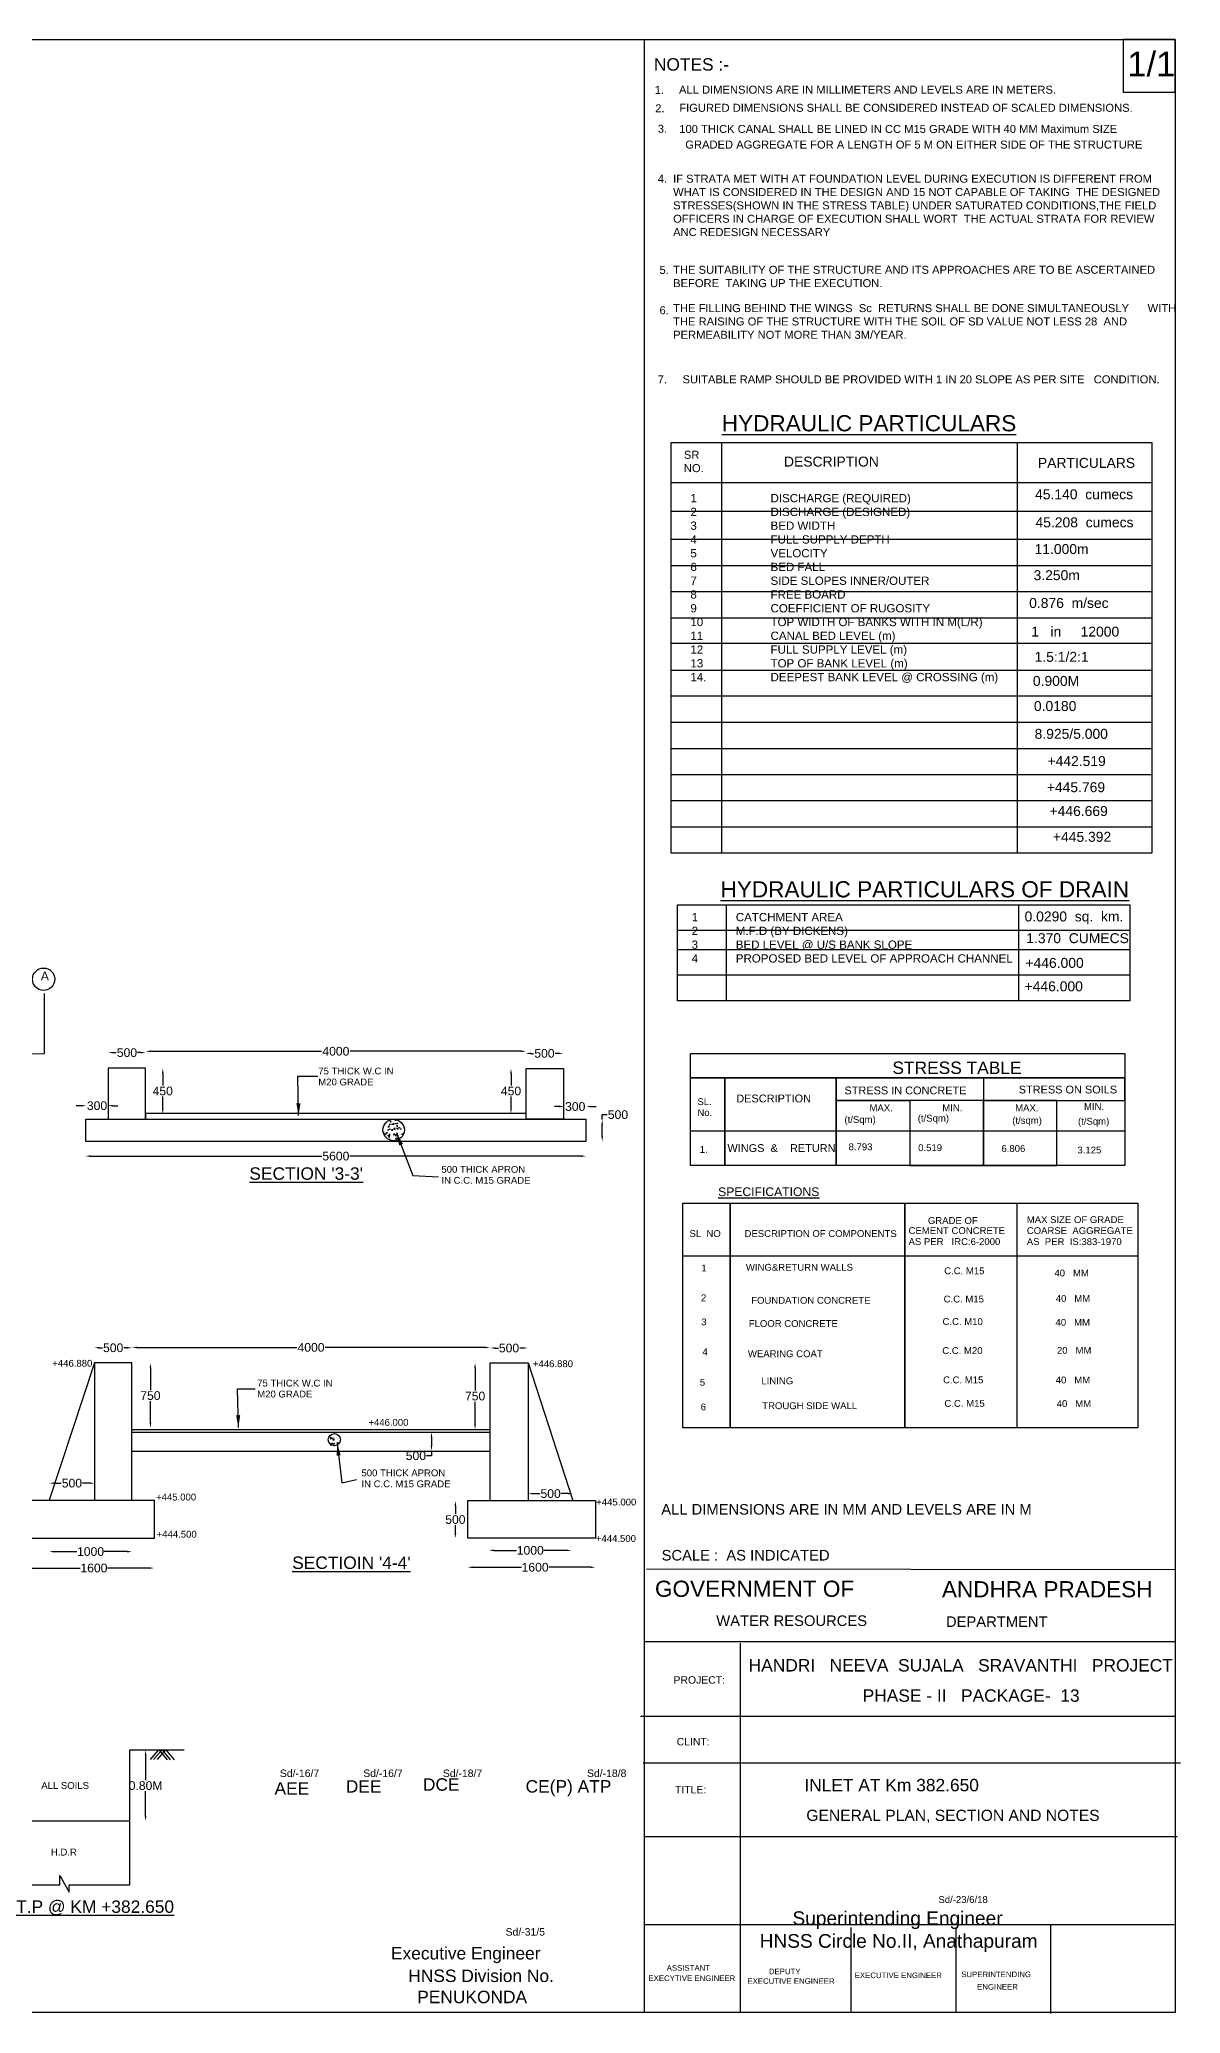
# Model space of a CAD drawing. Header units: inches. Extents: x 610 to 840, y 19 to 178.
# Drawn here: x 748.2 to 840.1, y 19.4 to 178.3 of the extents above; entities that cross this region are included whole.
import ezdxf

# ---------------------------------------------------------------- set-up
doc = ezdxf.new("R2010")
doc.units = ezdxf.units.IN
doc.header["$MEASUREMENT"] = 0
doc.styles.get("Standard").update_dxf_attribs({"font": 'arial.ttf', "height": 0.7})
doc.dimstyles.get("Standard").update_dxf_attribs({"dimtxt": 0.7, "dimasz": 0.4, "dimexe": 0.18, "dimexo": 0.0625, "dimgap": 0.09, "dimtad": 0, "dimtih": 1, "dimtoh": 1, "dimdec": 4, "dimzin": 0, "dimdsep": 46, "dimtxsty": 'Standard', "dimcen": 0.09, "dimse1": 1, "dimse2": 1, "dimadec": 0, "dimazin": 0, "dimtfac": 1, "dimtdec": 4, "dimtofl": 0, "dimtmove": 0, "dimatfit": 3, "dimfxl": 1, "dimtolj": 1, "dimtzin": 0, "dimarcsym": 0})

# ---------------------------------------------------------------- blocks, each defined once
blk = doc.blocks.new('*D27')
at = {"color": 0, "lineweight": -2}
for p, q in [((752.33, 88.44), (770.93, 88.44)), ((791.8, 88.44), (773.2, 88.44))]:
    blk.add_line(p, q, dxfattribs=at)
at = {"color": 0}
for points in [[(752.33, 88.51), (752.33, 88.37), (751.93, 88.44)], [(791.8, 88.51), (791.8, 88.37), (792.2, 88.44)]]:
    blk.add_solid(points, dxfattribs=at)
at = {"layer": 'Defpoints', "color": 0}
for p in [(751.93, 89.65), (792.2, 89.65), (792.2, 88.44)]:
    blk.add_point(p, dxfattribs=at)
at = {"color": 0, "insert": (772.07, 88.44), "char_height": 0.7, "attachment_point": 5}
blk.add_mtext('\\A1;5600', dxfattribs=at)
blk = doc.blocks.new('*D28')
at = {"color": 0, "lineweight": -2}
for p, q in [((786.17, 95.09), (786.17, 94.13)), ((786.17, 92.27), (786.17, 93.23))]:
    blk.add_line(p, q, dxfattribs=at)
at = {"color": 0}
for points in [[(786.1, 95.09), (786.23, 95.09), (786.17, 95.49)], [(786.1, 92.27), (786.23, 92.27), (786.17, 91.87)]]:
    blk.add_solid(points, dxfattribs=at)
at = {"layer": 'Defpoints', "color": 0}
for p in [(786.17, 95.49), (787.39, 95.49), (787.37, 91.87)]:
    blk.add_point(p, dxfattribs=at)
at = {"color": 0, "insert": (786.17, 93.68), "char_height": 0.7, "attachment_point": 5}
blk.add_mtext('\\A1;450', dxfattribs=at)
blk = doc.blocks.new('*D29')
at = {"color": 0, "lineweight": -2}
for p, q in [((757.15, 96.88), (770.92, 96.88)), ((786.99, 96.88), (773.22, 96.88))]:
    blk.add_line(p, q, dxfattribs=at)
at = {"color": 0}
for points in [[(757.15, 96.95), (757.15, 96.82), (756.75, 96.88)], [(786.99, 96.95), (786.99, 96.82), (787.39, 96.88)]]:
    blk.add_solid(points, dxfattribs=at)
at = {"layer": 'Defpoints', "color": 0}
for p in [(756.75, 95.52), (787.39, 96.88), (787.39, 95.51)]:
    blk.add_point(p, dxfattribs=at)
at = {"color": 0, "insert": (772.07, 96.88), "char_height": 0.7, "attachment_point": 5}
blk.add_mtext('\\A1;4000', dxfattribs=at)
blk = doc.blocks.new('*D30')
at = {"color": 0, "lineweight": -2}
for p, q in [((758.13, 95.11), (758.13, 94.13)), ((758.13, 92.25), (758.13, 93.23))]:
    blk.add_line(p, q, dxfattribs=at)
at = {"color": 0}
for points in [[(758.07, 95.11), (758.2, 95.11), (758.13, 95.51)], [(758.07, 92.25), (758.2, 92.25), (758.13, 91.85)]]:
    blk.add_solid(points, dxfattribs=at)
at = {"layer": 'Defpoints', "color": 0}
for p in [(756.74, 95.51), (756.74, 91.85), (758.13, 91.85)]:
    blk.add_point(p, dxfattribs=at)
at = {"color": 0, "insert": (758.13, 93.68), "char_height": 0.7, "attachment_point": 5}
blk.add_mtext('\\A1;450', dxfattribs=at)
blk = doc.blocks.new('*D31')
at = {"color": 0, "lineweight": -2}
for p, q in [((751.56, 92.5), (751.16, 92.5)), ((754.12, 92.5), (754.52, 92.5))]:
    blk.add_line(p, q, dxfattribs=at)
at = {"color": 0}
for points in [[(751.56, 92.57), (751.56, 92.43), (751.96, 92.5)], [(754.12, 92.57), (754.12, 92.43), (753.72, 92.5)]]:
    blk.add_solid(points, dxfattribs=at)
at = {"layer": 'Defpoints', "color": 0}
for p in [(753.72, 92.5), (751.96, 91.4), (753.72, 91.4)]:
    blk.add_point(p, dxfattribs=at)
at = {"color": 0, "insert": (752.84, 92.5), "char_height": 0.7, "attachment_point": 5}
blk.add_mtext('\\A1;300', dxfattribs=at)
blk = doc.blocks.new('*D32')
at = {"color": 0, "lineweight": -2}
for p, q in [((754.14, 96.77), (754.38, 96.77)), ((756.36, 96.77), (756.11, 96.77))]:
    blk.add_line(p, q, dxfattribs=at)
at = {"color": 0}
for points in [[(754.14, 96.84), (754.14, 96.71), (753.74, 96.77)], [(756.36, 96.84), (756.36, 96.71), (756.76, 96.77)]]:
    blk.add_solid(points, dxfattribs=at)
at = {"layer": 'Defpoints', "color": 0}
for p in [(753.74, 95.51), (756.76, 96.77), (756.76, 95.5)]:
    blk.add_point(p, dxfattribs=at)
at = {"color": 0, "insert": (755.25, 96.77), "char_height": 0.7, "attachment_point": 5}
blk.add_mtext('\\A1;500', dxfattribs=at)
blk = doc.blocks.new('*D33')
at = {"color": 0, "lineweight": -2}
for p, q in [((787.75, 96.71), (787.99, 96.71)), ((789.97, 96.71), (789.72, 96.71))]:
    blk.add_line(p, q, dxfattribs=at)
at = {"color": 0}
for points in [[(787.75, 96.78), (787.75, 96.64), (787.35, 96.71)], [(789.97, 96.78), (789.97, 96.64), (790.37, 96.71)]]:
    blk.add_solid(points, dxfattribs=at)
at = {"layer": 'Defpoints', "color": 0}
for p in [(787.35, 95.45), (790.37, 96.71), (790.37, 95.44)]:
    blk.add_point(p, dxfattribs=at)
at = {"color": 0, "insert": (788.86, 96.71), "char_height": 0.7, "attachment_point": 5}
blk.add_mtext('\\A1;500', dxfattribs=at)
blk = doc.blocks.new('*D34')
at = {"color": 0, "lineweight": -2}
for p, q in [((790.06, 92.43), (789.66, 92.43)), ((792.62, 92.43), (793.02, 92.43))]:
    blk.add_line(p, q, dxfattribs=at)
at = {"color": 0}
for points in [[(790.06, 92.5), (790.06, 92.37), (790.46, 92.43)], [(792.62, 92.5), (792.62, 92.37), (792.22, 92.43)]]:
    blk.add_solid(points, dxfattribs=at)
at = {"layer": 'Defpoints', "color": 0}
for p in [(792.22, 92.43), (790.46, 91.34), (792.22, 91.34)]:
    blk.add_point(p, dxfattribs=at)
at = {"color": 0, "insert": (791.34, 92.43), "char_height": 0.7, "attachment_point": 5}
blk.add_mtext('\\A1;300', dxfattribs=at)
blk = doc.blocks.new('*D35')
at = {"color": 0, "lineweight": -2}
for p, q in [((793.51, 91.38), (793.51, 91.78)), ((793.51, 91.78), (793.91, 91.78)), ((793.51, 90.03), (793.51, 90.98))]:
    blk.add_line(p, q, dxfattribs=at)
at = {"color": 0}
for points in [[(793.45, 90.98), (793.58, 90.98), (793.51, 91.38)], [(793.45, 90.03), (793.58, 90.03), (793.51, 89.63)]]:
    blk.add_solid(points, dxfattribs=at)
at = {"layer": 'Defpoints', "color": 0}
for p in [(792.22, 91.38), (793.51, 91.38), (792.2, 89.63)]:
    blk.add_point(p, dxfattribs=at)
at = {"color": 0, "insert": (794.78, 91.78), "char_height": 0.7, "attachment_point": 5}
blk.add_mtext('\\A1;500', dxfattribs=at)
blk = doc.blocks.new('*D36')
at = {"color": 0, "lineweight": -2}
for p, q in [((753.03, 73.01), (753.28, 73.01)), ((755.25, 73.01), (755.01, 73.01))]:
    blk.add_line(p, q, dxfattribs=at)
at = {"color": 0}
for points in [[(753.03, 73.08), (753.03, 72.94), (752.63, 73.01)], [(755.25, 73.08), (755.25, 72.94), (755.65, 73.01)]]:
    blk.add_solid(points, dxfattribs=at)
at = {"layer": 'Defpoints', "color": 0}
for p in [(752.63, 71.75), (755.65, 73.01), (755.65, 71.74)]:
    blk.add_point(p, dxfattribs=at)
at = {"color": 0, "insert": (754.14, 73.01), "char_height": 0.7, "attachment_point": 5}
blk.add_mtext('\\A1;500', dxfattribs=at)
blk = doc.blocks.new('*D37')
at = {"color": 0, "lineweight": -2}
for p, q in [((756.05, 73.04), (768.92, 73.04)), ((784.08, 73.04), (771.21, 73.04))]:
    blk.add_line(p, q, dxfattribs=at)
at = {"color": 0}
for points in [[(756.05, 73.1), (756.05, 72.97), (755.65, 73.04)], [(784.08, 73.1), (784.08, 72.97), (784.48, 73.04)]]:
    blk.add_solid(points, dxfattribs=at)
at = {"layer": 'Defpoints', "color": 0}
for p in [(755.65, 71.77), (784.48, 73.04), (784.48, 71.78)]:
    blk.add_point(p, dxfattribs=at)
at = {"color": 0, "insert": (770.07, 73.04), "char_height": 0.7, "attachment_point": 5}
blk.add_mtext('\\A1;4000', dxfattribs=at)
blk = doc.blocks.new('*D38')
at = {"color": 0, "lineweight": -2}
for p, q in [((784.9, 72.99), (785.15, 72.99)), ((787.12, 72.99), (786.87, 72.99))]:
    blk.add_line(p, q, dxfattribs=at)
at = {"color": 0}
for points in [[(784.9, 73.06), (784.9, 72.93), (784.5, 72.99)], [(787.12, 73.06), (787.12, 72.93), (787.52, 72.99)]]:
    blk.add_solid(points, dxfattribs=at)
at = {"layer": 'Defpoints', "color": 0}
for p in [(784.5, 71.73), (787.52, 72.99), (787.52, 71.72)]:
    blk.add_point(p, dxfattribs=at)
at = {"color": 0, "insert": (786.01, 72.99), "char_height": 0.7, "attachment_point": 5}
blk.add_mtext('\\A1;500', dxfattribs=at)
blk = doc.blocks.new('*D39')
at = {"color": 0, "lineweight": -2}
for p, q in [((747.55, 55.28), (751.49, 55.28)), ((757.04, 55.28), (753.69, 55.28))]:
    blk.add_line(p, q, dxfattribs=at)
at = {"color": 0}
for points in [[(747.55, 55.34), (747.55, 55.21), (747.15, 55.28)], [(757.04, 55.34), (757.04, 55.21), (757.44, 55.28)]]:
    blk.add_solid(points, dxfattribs=at)
at = {"layer": 'Defpoints', "color": 0}
for p in [(747.15, 57.66), (757.44, 57.65), (757.44, 55.28)]:
    blk.add_point(p, dxfattribs=at)
at = {"color": 0, "insert": (752.59, 55.28), "char_height": 0.7, "attachment_point": 5}
blk.add_mtext('\\A1;1600', dxfattribs=at)
blk = doc.blocks.new('*D40')
at = {"color": 0, "lineweight": -2}
for p, q in [((749.39, 56.6), (751.22, 56.6)), ((755.25, 56.6), (753.42, 56.6))]:
    blk.add_line(p, q, dxfattribs=at)
at = {"color": 0}
for points in [[(749.39, 56.67), (749.39, 56.53), (748.99, 56.6)], [(755.25, 56.67), (755.25, 56.53), (755.65, 56.6)]]:
    blk.add_solid(points, dxfattribs=at)
at = {"layer": 'Defpoints', "color": 0}
for p in [(748.99, 60.74), (755.65, 60.76), (755.65, 56.6)]:
    blk.add_point(p, dxfattribs=at)
at = {"color": 0, "insert": (752.32, 56.6), "char_height": 0.7, "attachment_point": 5}
blk.add_mtext('\\A1;1000', dxfattribs=at)
blk = doc.blocks.new('*D41')
at = {"color": 0, "lineweight": -2}
for p, q in [((757.14, 71.38), (757.14, 69.61)), ((757.14, 66.94), (757.14, 68.71))]:
    blk.add_line(p, q, dxfattribs=at)
at = {"color": 0}
for points in [[(757.08, 71.38), (757.21, 71.38), (757.14, 71.78)], [(757.08, 66.94), (757.21, 66.94), (757.14, 66.54)]]:
    blk.add_solid(points, dxfattribs=at)
at = {"layer": 'Defpoints', "color": 0}
for p in [(755.65, 71.78), (755.65, 66.54), (757.14, 66.54)]:
    blk.add_point(p, dxfattribs=at)
at = {"color": 0, "insert": (757.14, 69.16), "char_height": 0.7, "attachment_point": 5}
blk.add_mtext('\\A1;750', dxfattribs=at)
blk = doc.blocks.new('*D42')
at = {"color": 0, "lineweight": -2}
for p, q in [((779.77, 65.81), (779.77, 65.12)), ((779.77, 64.32), (779.37, 64.32)), ((779.77, 64.72), (779.77, 64.32))]:
    blk.add_line(p, q, dxfattribs=at)
at = {"color": 0}
for points in [[(779.7, 65.81), (779.83, 65.81), (779.77, 66.21)], [(779.7, 65.12), (779.83, 65.12), (779.77, 64.72)]]:
    blk.add_solid(points, dxfattribs=at)
at = {"layer": 'Defpoints', "color": 0}
for p in [(780, 66.21), (779.77, 64.72), (780, 64.72)]:
    blk.add_point(p, dxfattribs=at)
at = {"color": 0, "insert": (778.51, 64.32), "char_height": 0.7, "attachment_point": 5}
blk.add_mtext('\\A1;500', dxfattribs=at)
blk = doc.blocks.new('*D43')
at = {"color": 0, "lineweight": -2}
for p, q in [((783.28, 71.39), (783.28, 69.56)), ((783.28, 66.84), (783.28, 68.67))]:
    blk.add_line(p, q, dxfattribs=at)
at = {"color": 0}
for points in [[(783.21, 71.39), (783.34, 71.39), (783.28, 71.79)], [(783.21, 66.84), (783.34, 66.84), (783.28, 66.44)]]:
    blk.add_solid(points, dxfattribs=at)
at = {"layer": 'Defpoints', "color": 0}
for p in [(783.28, 71.79), (784.49, 71.79), (784.48, 66.44)]:
    blk.add_point(p, dxfattribs=at)
at = {"color": 0, "insert": (783.28, 69.12), "char_height": 0.7, "attachment_point": 5}
blk.add_mtext('\\A1;750', dxfattribs=at)
blk = doc.blocks.new('*D44')
at = {"color": 0, "lineweight": -2}
for p, q in [((787.96, 61.27), (788.49, 61.27)), ((790.76, 61.27), (790.22, 61.27))]:
    blk.add_line(p, q, dxfattribs=at)
at = {"color": 0}
for points in [[(787.96, 61.33), (787.96, 61.2), (787.56, 61.27)], [(790.76, 61.33), (790.76, 61.2), (791.16, 61.27)]]:
    blk.add_solid(points, dxfattribs=at)
at = {"layer": 'Defpoints', "color": 0}
for p in [(787.56, 60.73), (791.16, 61.27), (791.16, 60.73)]:
    blk.add_point(p, dxfattribs=at)
at = {"color": 0, "insert": (789.36, 61.27), "char_height": 0.7, "attachment_point": 5}
blk.add_mtext('\\A1;500', dxfattribs=at)
blk = doc.blocks.new('*D45')
at = {"color": 0, "lineweight": -2}
for p, q in [((781.69, 60.28), (781.69, 59.63)), ((781.69, 58.09), (781.69, 58.73))]:
    blk.add_line(p, q, dxfattribs=at)
at = {"color": 0}
for points in [[(781.62, 60.28), (781.76, 60.28), (781.69, 60.68)], [(781.62, 58.09), (781.76, 58.09), (781.69, 57.69)]]:
    blk.add_solid(points, dxfattribs=at)
at = {"layer": 'Defpoints', "color": 0}
for p in [(781.69, 60.68), (782.7, 60.68), (782.72, 57.69)]:
    blk.add_point(p, dxfattribs=at)
at = {"color": 0, "insert": (781.69, 59.18), "char_height": 0.7, "attachment_point": 5}
blk.add_mtext('\\A1;500', dxfattribs=at)
blk = doc.blocks.new('*D47')
at = {"color": 0, "lineweight": -2}
for p, q in [((784.79, 56.7), (786.62, 56.7)), ((790.65, 56.7), (788.82, 56.7))]:
    blk.add_line(p, q, dxfattribs=at)
at = {"color": 0}
for points in [[(784.79, 56.77), (784.79, 56.64), (784.39, 56.7)], [(790.65, 56.77), (790.65, 56.64), (791.05, 56.7)]]:
    blk.add_solid(points, dxfattribs=at)
at = {"layer": 'Defpoints', "color": 0}
for p in [(784.39, 60.85), (791.05, 60.86), (791.05, 56.7)]:
    blk.add_point(p, dxfattribs=at)
at = {"color": 0, "insert": (787.72, 56.7), "char_height": 0.7, "attachment_point": 5}
blk.add_mtext('\\A1;1000', dxfattribs=at)
blk = doc.blocks.new('*D48')
at = {"color": 0, "lineweight": -2}
for p, q in [((783.07, 55.34), (787.01, 55.34)), ((792.57, 55.34), (789.21, 55.34))]:
    blk.add_line(p, q, dxfattribs=at)
at = {"color": 0}
for points in [[(783.07, 55.41), (783.07, 55.28), (782.67, 55.34)], [(792.57, 55.41), (792.57, 55.28), (792.97, 55.34)]]:
    blk.add_solid(points, dxfattribs=at)
at = {"layer": 'Defpoints', "color": 0}
for p in [(782.67, 57.72), (792.97, 57.72), (792.97, 55.34)]:
    blk.add_point(p, dxfattribs=at)
at = {"color": 0, "insert": (788.11, 55.34), "char_height": 0.7, "attachment_point": 5}
blk.add_mtext('\\A1;1600', dxfattribs=at)
blk = doc.blocks.new('*D49')
at = {"color": 0, "lineweight": -2}
for p, q in [((756.75, 40.21), (756.75, 38.21)), ((756.75, 35.32), (756.75, 37.32))]:
    blk.add_line(p, q, dxfattribs=at)
at = {"color": 0}
for points in [[(756.68, 40.21), (756.82, 40.21), (756.75, 40.61)], [(756.68, 35.32), (756.82, 35.32), (756.75, 34.92)]]:
    blk.add_solid(points, dxfattribs=at)
at = {"layer": 'Defpoints', "color": 0}
for p in [(755.46, 40.61), (756.75, 40.61), (755.46, 34.92)]:
    blk.add_point(p, dxfattribs=at)
at = {"color": 0, "insert": (756.75, 37.76), "char_height": 0.7, "attachment_point": 5}
blk.add_mtext('\\A1;0.80M', dxfattribs=at)
blk = doc.blocks.new('*D63')
at = {"color": 0, "lineweight": -2}
for p, q in [((749.39, 62.11), (749.95, 62.11)), ((752.24, 62.11), (751.68, 62.11))]:
    blk.add_line(p, q, dxfattribs=at)
at = {"color": 0}
for points in [[(749.39, 62.18), (749.39, 62.05), (748.99, 62.11)], [(752.24, 62.18), (752.24, 62.05), (752.64, 62.11)]]:
    blk.add_solid(points, dxfattribs=at)
at = {"layer": 'Defpoints', "color": 0}
for p in [(752.64, 62.11), (748.99, 60.74), (752.64, 60.74)]:
    blk.add_point(p, dxfattribs=at)
at = {"color": 0, "insert": (750.82, 62.11), "char_height": 0.7, "attachment_point": 5}
blk.add_mtext('\\A1;500', dxfattribs=at)

msp = doc.modelspace()

# ---------------------------------------------------------------- hatches: boundary and pattern name
h = msp.add_hatch()
h.set_pattern_fill('AR-CONC', color=256, scale=0.12, style=0)
h.set_pattern_definition([(50, (0, 0), (0.8607122, -0.07530256), [0.09, -0.99]), (355, (0, 0), (-0.1665016, 0.9026306), [0.072, -0.792]), (100.4514, (0.0717, -0.0063), (0.6942113, 0.82732745), [0.0764882, -0.8413705]), (46.1842, (0, 0.24), (1.2806893, -0.1986228), [0.135, -1.485]), (96.6356, (0.1067, 0.2234), (1.1215952, 1.1689414), [0.1147323, -1.2620556]), (351.1842, (0, 0.24), (1.1215943, 1.1689423), [0.108, -1.188]), (21, (0.12, 0.18), (0.71628846, -0.4831427), [0.09, -0.99]), (326, (0.12, 0.18), (0.2919784, 0.8701801), [0.072, -0.792]), (71.4514, (0.1797, 0.1397), (1.00826715, 0.3870366), [0.0764882, -0.8413705]), (37.5, (0, 0), (0.01459183, 0.39947262), [0, -0.7824, 0, -0.804, 0, -0.795]), (7.5, (0, 0), (0.31568344, 0.47329405), [0, -0.4584, 0, -0.7644, 0, -0.303]), (327.5, (-0.2676, 0), (0.64058692, -0.02706585), [0, -0.3, 0, -0.936, 0, -1.242]), (317.5, (-0.3876, 0), (0.6998234, 0.12012598), [0, -0.39, 0, -0.6216, 0, -0.882])])
h.paths.add_polyline_path([(777.58507, 90.53946, 1), (775.85586, 90.53946, 1)])
h = msp.add_hatch()
h.set_pattern_fill('AR-CONC', color=256, scale=5, style=0)
h.paths.add_polyline_path([(772.43676, 65.61321, 1), (771.45802, 65.61321, 1)])
h = msp.add_hatch()
h.set_pattern_fill('AR-CONC', color=256, scale=0.2, style=0)
h.set_pattern_definition([(50, (0, 0), (1.4345204, -0.1255043), [0.15, -1.65]), (355, (0, 0), (-0.2775027, 1.5043843), [0.12, -1.32]), (100.4514, (0.1195, -0.0105), (1.1570188, 1.378879), [0.1274804, -1.4022842]), (46.1842, (0, 0.4), (2.134482, -0.331038), [0.225, -2.475]), (96.6356, (0.1779, 0.3724), (1.8693254, 1.948236), [0.1912206, -2.103426]), (351.1842, (0, 0.4), (1.869324, 1.948237), [0.18, -1.98]), (21, (0.2, 0.3), (1.1938141, -0.8052378), [0.15, -1.65]), (326, (0.2, 0.3), (0.4866307, 1.4503), [0.12, -1.32]), (71.4514, (0.2995, 0.2329), (1.6804453, 0.645061), [0.1274804, -1.4022842]), (37.5, (0, 0), (0.0243197, 0.6657877), [0, -1.304, 0, -1.34, 0, -1.325]), (7.5, (0, 0), (0.5261391, 0.7888234), [0, -0.764, 0, -1.274, 0, -0.505]), (327.5, (-0.446, 0), (1.06764487, -0.04510974), [0, -0.5, 0, -1.56, 0, -2.07]), (317.5, (-0.646, 0), (1.1663723, 0.20021), [0, -0.65, 0, -1.036, 0, -1.47])])
h.paths.add_polyline_path([(772.43676, 65.61321, 1), (771.45802, 65.61321, 1)])
h = msp.add_hatch()
h.set_pattern_fill('AR-CONC', color=256, scale=0.18, style=0)
h.set_pattern_definition([(50, (0, 0), (1.2910683, -0.1129538), [0.135, -1.485]), (355, (0, 0), (-0.2497524, 1.3539458), [0.108, -1.188]), (100.4514, (0.1076, -0.0094), (1.0413169, 1.2409912), [0.1147323, -1.2620558]), (46.1842, (0, 0.36), (1.921034, -0.2979342), [0.2025, -2.2275]), (96.6356, (0.16, 0.3352), (1.682393, 1.753412), [0.1720985, -1.8930834]), (351.1842, (0, 0.36), (1.6823915, 1.7534135), [0.162, -1.782]), (21, (0.18, 0.27), (1.0744327, -0.724714), [0.135, -1.485]), (326, (0.18, 0.27), (0.4379676, 1.30527), [0.108, -1.188]), (71.4514, (0.2695, 0.2096), (1.5124007, 0.5805549), [0.1147323, -1.2620558]), (37.5, (0, 0), (0.02188774, 0.59920894), [0, -1.1736, 0, -1.206, 0, -1.1925]), (7.5, (0, 0), (0.47352517, 0.7099411), [0, -0.6876, 0, -1.1466, 0, -0.4545]), (327.5, (-0.4014, 0), (0.9608804, -0.04059877), [0, -0.45, 0, -1.404, 0, -1.863]), (317.5, (-0.5814, 0), (1.0497351, 0.180189), [0, -0.585, 0, -0.9324, 0, -1.323])])
h.paths.add_polyline_path([(772.43676, 65.61321, 1), (771.45802, 65.61321, 1)])

# ---------------------------------------------------------------- linework, layer by layer
for points in [[(839.64978, 19.50538), (610.24255, 19.50538), (610.24255, 178.33609), (839.64978, 178.33609)], [(839.64978, 178.33609), (835.44802, 178.33609), (835.44802, 174.09388), (839.64978, 174.09388)], [(799.07461, 145.89155), (837.75428, 145.89155), (837.75428, 112.82157), (799.07461, 112.82157)], [(799.58402, 108.67422), (835.98574, 108.67422), (835.98574, 100.95248), (799.58402, 100.95248)], [(753.72523, 91.41569), (756.74275, 91.41569), (756.74275, 95.51117), (753.72523, 95.51117)], [(790.39825, 91.41569), (787.38281, 91.41569), (787.38281, 95.49442), (790.39825, 95.49442)], [(800.61257, 96.70893), (835.59437, 96.70893), (835.59437, 87.68896), (800.61257, 87.68896)], [(800.61257, 96.70893), (835.59437, 96.70893), (835.59437, 94.73991), (800.61257, 94.73991)], [(800.61257, 94.73991), (803.37583, 94.73991), (803.37583, 87.68896), (800.61257, 87.68896)], [(800.61257, 94.73991), (835.59437, 94.73991), (835.59437, 90.46078), (800.61257, 90.46078)], [(803.37583, 94.73991), (812.34203, 94.73991), (812.34203, 87.68896), (803.37583, 87.68896)], [(812.34203, 94.73991), (824.21987, 94.73991), (824.21987, 92.92231), (812.34203, 92.92231)], [(835.59437, 94.73991), (824.21987, 94.73991), (824.21987, 92.92231), (835.59437, 92.92231)], [(812.34203, 92.92231), (818.28387, 92.92231), (818.28387, 87.68896), (812.34203, 87.68896)], [(818.28387, 87.68896), (824.21987, 87.68896), (824.21987, 92.92231), (818.28387, 92.92231)], [(824.21987, 87.68896), (830.11862, 87.68896), (830.11862, 92.92231), (824.21987, 92.92231)], [(751.94081, 91.41569), (792.20211, 91.41569), (792.20211, 89.61969), (751.94081, 89.61969)], [(756.74275, 91.41569), (787.38281, 91.41569), (787.38281, 91.87616), (756.74275, 91.87616)], [(799.99669, 84.65124), (836.63747, 84.65124), (836.63747, 66.56589), (799.99669, 66.56589)], [(799.99669, 84.65124), (836.63747, 84.65124), (836.63747, 80.38057), (799.99669, 80.38057)], [(799.99669, 84.65124), (803.80434, 84.65124), (803.80434, 66.56589), (799.99669, 66.56589)], [(803.80434, 84.65124), (817.86552, 84.65124), (817.86552, 66.56589), (803.80434, 66.56589)], [(817.86552, 84.65124), (826.90266, 84.65124), (826.90266, 66.56589), (817.86552, 66.56589)], [(747.14382, 60.73711), (757.44232, 60.73711), (757.44232, 57.64943), (747.14382, 57.64943)], [(782.70581, 60.72252), (792.95893, 60.72252), (792.95893, 57.67385), (782.70581, 57.67385)]]:
    msp.add_lwpolyline(points, close=True)
for points in [[(796.90891, 55.22126), (796.90891, 178.33609)], [(803.11775, 145.89155), (803.11775, 112.82157)], [(826.91484, 145.89155), (826.91484, 112.82157)], [(799.07461, 142.66295), (837.75428, 142.66295)], [(799.07461, 140.36024), (837.75428, 140.36024)], [(799.07461, 138.10154), (837.75428, 138.10154)], [(799.07461, 135.97917), (837.75428, 135.97917)], [(799.07461, 133.90363), (837.75428, 133.90363)], [(799.07461, 131.77869), (837.75428, 131.77869)], [(799.07461, 129.7442), (837.75428, 129.7442)], [(799.07461, 127.56254), (837.75428, 127.56254)], [(799.07461, 125.50555), (837.75428, 125.50555)], [(799.07461, 123.36545), (837.75428, 123.36545)], [(799.07461, 121.25394), (837.75428, 121.25394)], [(799.07461, 119.17617), (837.75428, 119.17617)], [(799.07461, 117.07584), (837.75428, 117.07584)], [(799.07461, 114.94444), (837.75428, 114.94444)], [(803.49372, 108.67422), (803.49372, 100.95248)], [(827.02719, 108.67422), (827.02719, 100.95248)], [(799.58402, 106.6256), (835.98574, 106.6256)], [(799.58402, 105.08274), (835.98574, 105.08274)], [(799.58402, 103.04117), (835.98574, 103.04117)], [(615.34417, 101.29018), (615.34417, 96.41367), (748.60378, 96.69255), (748.60378, 101.5422)], [(755.6489, 60.73711), (755.6489, 71.79651), (752.63635, 71.79651), (748.98382, 60.73711)], [(752.63635, 71.79651), (752.63635, 66.35374)], [(784.48337, 60.72252), (784.48337, 71.79334), (787.54795, 71.79334), (791.16018, 60.72252)], [(787.54795, 71.79334), (787.54795, 60.72252)], [(752.63635, 66.35374), (752.63635, 60.73711)], [(755.6489, 66.44597), (784.48337, 66.44597)], [(755.6489, 66.21309), (784.48337, 66.21309)], [(755.6489, 64.69963), (784.48337, 64.69963)], [(797.06511, 55.22218), (839.64978, 55.16311), (839.64978, 19.50538), (796.90891, 19.50538), (796.90891, 55.22126)], [(796.94135, 49.36387), (839.65506, 49.36387)], [(804.60973, 49.23819), (804.60973, 19.48663)], [(839.60339, 43.3221), (796.59531, 43.3221)], [(740.98106, 40.65681), (746.4023, 40.65681), (746.4023, 29.78031), (749.84323, 29.78031), (749.84323, 30.53758), (750.58705, 29.18984), (750.58705, 29.78382), (755.47378, 29.78382), (755.47378, 40.64268), (759.86035, 40.64268)], [(757.14694, 39.87157), (757.82073, 40.64268), (758.48561, 39.84784)], [(757.39953, 39.87157), (758.07331, 40.64268), (758.73819, 39.84784)], [(757.70824, 39.87157), (758.38203, 40.64268), (759.04691, 39.84784)], [(796.80199, 39.60223), (840.07258, 39.60223)], [(746.4023, 34.91706), (755.47378, 34.91706)], [(839.81386, 33.6382), (796.90554, 33.6382)], [(839.55085, 26.5517), (796.90533, 26.5517)], [(813.54616, 19.53825), (813.54616, 26.3511)], [(821.9744, 26.34951), (821.9744, 19.48505)], [(829.59301, 26.61471), (829.59301, 19.41619)]]:
    msp.add_lwpolyline(points)
for centre, radius in [((748.53816, 102.68272), 0.89721), ((776.72046, 90.53946), 0.8646), ((771.94739, 65.61321), 0.48937)]:
    msp.add_circle(centre, radius)

# ---------------------------------------------------------------- texts
for s, height, p in [('NOTES :-', 1, (797.67075, 175.82871)), ('1/1', 2, (835.78056, 175.35891)), ('1.', 0.644266, (797.74002, 173.96007)), ('    ALL DIMENSIONS ARE IN MILLIMETERS AND LEVELS ARE IN METERS.', 0.6442658, (798.69544, 173.97227)), ('2.', 0.644266, (797.78126, 172.47619)), ('FIGURED DIMENSIONS SHALL BE CONSIDERED INSTEAD OF SCALED DIMENSIONS.', 0.6442658, (799.71843, 172.51384)), ('3.', 0.644266, (797.98747, 170.82743)), ('100 THICK CANAL SHALL BE LINED IN CC M15 GRADE WITH 40 MM Maximum SIZE ', 0.6442658, (799.71843, 170.8119)), ('GRADED AGGREGATE FOR A LENGTH OF 5 M ON EITHER SIDE OF THE STRUCTURE', 0.6442658, (800.20007, 169.55179)), ('4.', 0.644266, (797.98768, 166.80902)), ('5.', 0.644266, (798.12504, 159.46426)), ('6.', 0.644266, (798.12504, 156.21125)), ('%%UHYDRAULIC PARTICULARS', 1.3, (803.1388, 146.79217)), ('45.140  cumecs', 0.8, (828.36314, 141.32129)), ('45.208  cumecs', 0.8, (828.3971, 139.06215)), ('11.000m', 0.8, (828.32418, 136.91195)), ('3.250m', 0.8, (828.24216, 134.80933)), ('0.876  m/sec', 0.8, (827.88678, 132.57019)), ('1   in     12000', 0.8, (828.05076, 130.26755)), ('1.5:1/2:1', 0.8, (828.32481, 128.23536)), ('0.900M', 0.8, (828.18812, 126.29659)), ('0.0180', 0.8, (828.27013, 124.2759)), ('8.925/5.000', 0.8, (828.32481, 122.03675)), ('+442.519', 0.8, (829.36355, 119.84392)), ('+445.769', 0.8, (829.30887, 117.74131)), ('+446.669', 0.8, (829.52757, 115.82171)), ('+445.392', 0.8, (829.80094, 113.7464)), ('%%UHYDRAULIC PARTICULARS OF DRAIN', 1.3, (803.03937, 109.27284)), ('0.0290  sq.  km.', 0.8, (827.51875, 107.33535)), ('1.370  CUMECS', 0.8, (827.65607, 105.58643)), ('+446.000', 0.8, (827.58741, 103.59747)), ('A', 0.7, (748.31358, 102.59482)), ('+446.000', 0.8, (827.51875, 101.71138)), ('75 THICK W.C IN', 0.55, (770.65609, 95.01824)), ('STRESS TABLE', 1, (816.87493, 95.05293)), ('M20 GRADE', 0.55, (770.65609, 94.13471)), ('STRESS IN CONCRETE', 0.63, (813.01556, 93.41386)), ('STRESS ON SOILS ', 0.63, (827.04757, 93.48574)), ('SL.', 0.55, (801.17829, 92.55132)), ('No.', 0.55, (801.17829, 91.6678)), ('DESCRIPTION ', 0.63, (804.30851, 92.76696)), ('MAX.', 0.55, (815.03041, 92.04818)), ('MIN.', 0.55, (820.89507, 92.04818)), ('MAX.', 0.55, (826.75974, 92.04818)), ('MIN.', 0.55, (832.30058, 92.15599)), ('(t/Sqm)', 0.55, (813.01556, 91.11376)), ('(t/Sqm)', 0.55, (818.9162, 91.22158)), ('        (t/sqm)', 0.55, (824.81684, 91.04188)), ('      (t/Sqm)', 0.55, (830.53759, 90.97)), ('1.', 0.55, (801.35939, 88.70303)), ('WINGS  &    RETURN', 0.63, (803.59367, 88.77388)), ('8.793', 0.55, (813.34849, 88.91565)), ('0.519', 0.55, (818.95191, 88.8448)), ('6.806', 0.55, (825.65215, 88.77927)), ('3.125', 0.55, (831.77314, 88.65699)), ("%%USECTION '3-3'", 1, (765.10538, 86.53857)), ('500 THICK APRON', 0.55, (780.56878, 87.1012)), ('IN C.C. M15 GRADE', 0.55, (780.56878, 86.21768)), ('%%USPECIFICATIONS', 0.7, (802.84401, 85.22397)), ('CEMENT CONCRETE', 0.55, (818.17638, 82.16994)), ('GRADE OF', 0.55, (819.73301, 82.98118)), ('COARSE  AGGREGATE', 0.55, (827.69451, 82.16754)), ('MAX SIZE OF GRADE', 0.55, (827.69451, 83.05106)), ('SL  NO', 0.55, (800.53855, 81.93099)), ('DESCRIPTION OF COMPONENTS', 0.55, (804.97156, 81.93099)), ('AS PER   IRC:6-2000', 0.55, (818.17638, 81.28641)), ('AS  PER  IS:383-1970', 0.55, (827.69451, 81.28401)), ('1', 0.55, (801.48951, 79.15847)), ('WING&RETURN WALLS', 0.55, (805.07965, 79.21669)), ('C.C. M15', 0.55, (821.04425, 78.9298)), ('40   MM', 0.55, (829.91964, 78.75372)), ('2', 0.55, (801.46615, 76.75487)), ('FOUNDATION CONCRETE', 0.55, (805.50706, 76.55654)), ('C.C. M15', 0.55, (821.00014, 76.66086)), ('40   MM', 0.55, (830.02615, 76.69781)), ('3', 0.55, (801.48951, 74.81799)), ('FLOOR CONCRETE', 0.55, (805.30979, 74.68459)), ('C.C. M10', 0.55, (820.91196, 74.84591)), ('40   MM', 0.55, (830.00731, 74.78209)), ('+446.880', 0.55, (749.23717, 71.4873)), ('+446.880', 0.55, (787.93483, 71.45355)), ('4', 0.55, (801.58283, 72.40596)), ('WEARING COAT', 0.55, (805.24404, 72.25433)), ('C.C. M20', 0.55, (820.88991, 72.51088)), ('20   MM', 0.55, (830.12169, 72.52596)), ('75 THICK W.C IN', 0.55, (765.73815, 69.89398)), ('5', 0.55, (801.37257, 69.95568)), ('LINING', 0.55, (806.32947, 70.07487)), ('C.C. M15', 0.55, (820.95607, 70.15381)), ('40   MM', 0.55, (830.02625, 70.14444)), ('M20 GRADE', 0.55, (765.73815, 69.01045)), ('6', 0.55, (801.44266, 67.97213)), ('TROUGH SIDE WALL', 0.55, (806.39522, 68.07155)), ('C.C. M15', 0.55, (821.06634, 68.25935)), ('40   MM', 0.55, (830.10251, 68.24008)), ('+446.000', 0.55, (774.68927, 66.73153)), ('500 THICK APRON', 0.55, (774.13001, 62.66551)), ('IN C.C. M15 GRADE', 0.55, (774.13001, 61.78198)), ('+445.000', 0.55, (757.59386, 60.71714)), ('+445.000', 0.55, (793.03173, 60.31757)), ('ALL DIMENSIONS ARE IN MM AND LEVELS ARE IN M', 0.85, (798.26677, 59.58201)), ('+444.500', 0.55, (757.64173, 57.72978)), ('+444.500', 0.55, (793.00498, 57.38411)), ("%%USECTIOIN '4-4'", 1, (768.54967, 55.20681)), ('SCALE :  AS INDICATED', 0.85, (798.29468, 55.88614)), ('GOVERNMENT OF', 1.3, (797.75949, 52.96271)), ('ANDHRA PRADESH', 1.3, (820.86405, 52.92308)), ('WATER RESOURCES', 0.85, (802.69521, 50.61542)), ('DEPARTMENT', 0.85, (821.18783, 50.53733)), ('HANDRI   NEEVA  SUJALA   SRAVANTHI   PROJECT', 1, (805.30372, 46.94949)), ('PROJECT:', 0.6, (799.25536, 45.9717)), ('PHASE - II   PACKAGE-  13', 1, (814.48262, 44.51343)), ('CLINT:', 0.6, (799.5074, 41.00366)), ('Sd/-16/7', 0.6, (767.56006, 38.45766)), ('DEE', 1, (772.86885, 37.20211)), ('Sd/-16/7', 0.6, (774.27462, 38.45766)), ('DCE', 1, (779.07632, 37.35261)), ('Sd/-18/7', 0.6, (780.68397, 38.45766)), ('CE(P) ATP', 1, (787.34383, 37.20426)), ('Sd/-18/8', 0.6, (792.2881, 38.45766)), ('INLET AT Km 382.650', 1, (809.78884, 37.30691)), ('ALL SOILS', 0.55, (748.34921, 37.49899)), ('AEE', 1, (767.13053, 37.03493)), ('TITLE:', 0.6, (799.37193, 37.1424)), ('GENERAL PLAN, SECTION AND NOTES', 0.9, (809.94625, 34.9202)), ('H.D.R', 0.55, (749.12794, 32.13589)), ('Sd/-23/6/18', 0.55, (820.58134, 28.31731)), ('%%UT.P @ KM +382.650', 1, (746.32735, 27.52157)), ('Sd/-31/5', 0.6, (785.73543, 25.68959)), ('Executive Engineer', 1, (776.50734, 23.76541)), ('HNSS Division No. ', 1, (777.90171, 21.95271)), ('EXECYTIVE ENGINEER', 0.45, (797.23328, 22.03385)), ('   ASSISTANT', 0.45, (798.17746, 22.8616)), ('EXECUTIVE ENGINEER', 0.45, (805.2027, 21.80779)), ('DEPUTY', 0.45, (806.93048, 22.58056)), ('EXECUTIVE ENGINEER', 0.45, (813.83906, 22.26665)), ('SUPERINTENDING', 0.45, (822.41442, 22.34391)), ('PENUKONDA', 1, (778.61854, 20.24919)), ('ENGINEER', 0.45, (823.69712, 21.33802))]:
    msp.add_text(s, height=height).set_placement(p)
at = {"attachment_point": 1}
for s, insert, char_height, width in [('IF STRATA MET WITH AT FOUNDATION LEVEL DURING EXECUTION IS DIFFERENT FROM WHAT IS CONSIDERED IN THE DESIGN AND 15 NOT CAPABLE OF TAKING  THE DESIGNED {\\H1.5288x; }STRESSES(SHOWN IN THE STRESS TABLE) UNDER SATURATED CONDITIONS,THE FIELD {\\H1.3525x; }OFFICERS IN CHARGE OF EXECUTION SHALL WORT  THE ACTUAL STRATA FOR REVIEW {\\H1.4113x; }ANC REDESIGN NECESSARY{\\H1.391x; }', (799.22194, 167.44922), 0.64426584, 40.5111429), ('THE SUITABILITY OF THE STRUCTURE AND ITS APPROACHES ARE TO BE ASCERTAINED BEFORE  TAKING UP THE EXECUTION.', (799.22194, 160.11709), 0.64426584, 40.5111429), ('THE FILLING BEHIND THE WINGS  Sc  RETURNS SHALL BE DONE SIMULTANEOUSLY      WITH THE RAISING OF THE STRUCTURE WITH THE SOIL OF SD VALUE NOT LESS 28  AND {\\H1.5288x; }PERMEABILITY NOT MORE THAN 3M/YEAR.{\\H1.3525x; }', (799.22194, 157.03168), 0.64426584, 40.5111429), ('7.     SUITABLE RAMP SHOULD BE PROVIDED WITH 1 IN 20 SLOPE AS PER SITE   CONDITION.', (797.97816, 151.2964), 0.6442658, 40.5111429), ('SR\\PNO.', (800.08751, 145.22341), 0.644266, 1.5283339), ('DESCRIPTION', (808.14919, 144.75379), 0.8, 6.0834604), ('PARTICULARS', (828.59189, 144.64982), 0.8, 7.7744393), ('1\\P2{\\H2.5097x; }\\P3{\\H2.0065x; }\\P4{\\H2.1701x; }\\P5{\\H2.11x; }\\P6{\\H2.1341x; }\\P7{\\H2.1276x; }\\P8{\\H2.1282x; }\\P9{\\H2.1336x; }\\P10{\\H2.1318x; }\\P11{\\H2.1324x; }\\P12{\\H2.1322x; }\\P13{\\H2.1323x; }\\P14.{\\H2.1323x; }', (800.61086, 141.74456), 0.6646903, 18.7101865), ('DISCHARGE (REQUIRED)\\PDISCHARGE (DESIGNED){\\H2.5414x; }\\PBED WIDTH{\\H2.0096x; }\\PFULL SUPPLY DEPTH{\\H2.1805x; }\\PVELOCITY{\\H2.1477x; }\\PBED FALL{\\H2.1418x; }\\PSIDE SLOPES INNER/OUTER{\\H2.1371x; }\\PFREE BOARD{\\H2.1631x; }\\PCOEFFICIENT OF RUGOSITY{\\H2.1544x; }\\PTOP WIDTH OF BANKS WITH IN M(L/R){\\H2.1573x; }\\PCANAL BED LEVEL (m){\\H2.1557x; }\\PFULL SUPPLY LEVEL (m){\\H2.1553x; }\\PTOP OF BANK LEVEL (m){\\H2.1561x; }\\PDEEPEST BANK LEVEL @ CROSSING (m){\\H2.1574x; }', (807.06449, 141.74456), 0.6646903, 18.7101865), ('1\\P2{\\H2.1754x; }\\P3{\\H1.7836x; }\\P4{\\H1.9101x; }', (800.71326, 108.01509), 0.6646903, 22.9385585), ('CATCHMENT AREA\\PM.F.D (BY DICKENS){\\H2.2029x; }\\PBED LEVEL @ U/S BANK SLOPE{\\H1.8033x; }\\PPROPOSED BED LEVEL OF APPROACH CHANNEL{\\H1.9374x; }', (804.26892, 108.01509), 0.6646903, 22.9385585), ('\\pi2.7538;Superintending Engineer \\P\\pi0.11105;HNSS Circle No.II, Anathapuram', (806.07897, 27.64249), 1.1, 22.3759209)]:
    msp.add_mtext(s, dxfattribs=dict(at, insert=insert, char_height=char_height, width=width))

# ---------------------------------------------------------------- dimensions: what is measured, and where the dimension line sits
for base, p1, p2, text, picture, middle in [((756.75634, 96.77254), (753.73663, 95.51052), (756.75634, 95.50157), '500', '*D32', (755.24648, 96.77254)), ((787.39017, 96.88358), (756.75054, 95.51821), (787.39017, 95.51188), '4000', '*D29', (772.07036, 96.88358)), ((790.3657, 96.70966), (787.34599, 95.44764), (790.3657, 95.43869), '500', '*D33', (788.85584, 96.70966)), ((753.71651, 92.49883), (751.9584, 91.4041), (753.71651, 91.4041), '300', '*D31', (752.83746, 92.49883)), ((792.21908, 92.43336), (790.46097, 91.33863), (792.21908, 91.33863), '300', '*D34', (791.34002, 92.43336)), ((792.19563, 88.43951), (751.93498, 89.64898), (792.19563, 89.64904), '5600', '*D27', (772.06531, 88.43951)), ((755.65411, 73.00835), (752.6344, 71.74633), (755.65411, 71.73738), '500', '*D36', (754.14425, 73.00835)), ((784.47839, 73.03777), (755.65369, 71.76929), (784.47839, 71.78257), '4000', '*D37', (770.06604, 73.03777)), ((787.51935, 72.99311), (784.49964, 71.73109), (787.51935, 71.72214), '500', '*D38', (786.00949, 72.99311)), ((752.63635, 62.1137), (748.99379, 60.74459), (752.63635, 60.74459), '500', '*D63', (750.81507, 62.1137)), ((755.65081, 56.60067), (748.99379, 60.74459), (755.65081, 60.75664), '1000', '*D40', (752.3223, 56.60067)), ((791.04885, 56.70489), (784.39182, 60.84881), (791.04885, 60.86086), '1000', '*D47', (787.72034, 56.70489)), ((791.1591, 61.26768), (787.55509, 60.72566), (791.1591, 60.72601), '500', '*D44', (789.3571, 61.26768))]:
    dim = msp.add_linear_dim(base=base, p1=p1, p2=p2, text=text, dimstyle='Standard')
    dim.commit()
    dim.dimension.update_dxf_attribs({"geometry": picture, "text_midpoint": middle})
for base, p1, p2, text, picture, middle in [((758.132, 91.85114), (756.74322, 95.50717), (756.74322, 91.85114), '450', '*D30', (758.132, 93.67916)), ((786.16507, 95.48683), (787.37445, 91.87485), (787.38654, 95.48683), '450', '*D28', (786.16507, 93.68084)), ((793.51404, 91.38096), (792.20306, 89.63087), (792.21531, 91.38096), '500', '*D35', (794.77614, 91.78096)), ((757.14193, 66.54439), (755.64838, 71.7795), (755.64838, 66.54439), '750', '*D41', (757.14193, 69.16195)), ((783.27578, 71.7858), (784.47857, 66.44427), (784.49483, 71.7858), '750', '*D43', (783.27578, 69.11504)), ((779.76808, 64.7191), (780.00105, 66.20585), (780.00105, 64.7191), '500', '*D42', (778.50598, 64.3191)), ((781.68903, 60.67538), (782.72069, 57.68692), (782.7035, 60.67538), '500', '*D45', (781.68903, 59.18115)), ((756.74897, 40.6107), (755.45977, 34.91512), (755.45968, 40.6107), '0.80M', '*D49', (756.74897, 37.76291))]:
    dim = msp.add_linear_dim(base=base, p1=p1, p2=p2, angle=90, text=text, dimstyle='Standard')
    dim.commit()
    dim.dimension.update_dxf_attribs({"geometry": picture, "text_midpoint": middle})
for base, p1, p2, picture, middle in [((757.44148, 55.27632), (747.14783, 57.65861), (757.44148, 57.65271), '*D39', (752.58618, 55.27632)), ((792.96505, 55.34253), (782.6714, 57.72481), (792.96505, 57.71892), '*D48', (788.10975, 55.34253))]:
    dim = msp.add_linear_dim(base=base, p1=p1, p2=p2, text='1600', dimstyle='Standard')
    dim.commit()
    dim.dimension.update_dxf_attribs({"geometry": picture, "text_midpoint": middle, "dimtype": 160})

# ---------------------------------------------------------------- leaders
for points in [[(769.06893, 91.69912), (769.01618, 94.88686), (770.62503, 94.88686)], [(776.95838, 90.29656), (778.2771, 86.87172), (780.33432, 86.76634)], [(764.22511, 66.58474), (764.15087, 69.69912), (765.56134, 69.69912)], [(772.18316, 65.32841), (772.54733, 62.14553), (773.73087, 62.41835)]]:
    msp.add_leader(points, dimstyle='Standard', override={"dimasz": 1, "dimgap": 0.09, "dimtad": 0})

doc.saveas('drawing.dxf')
